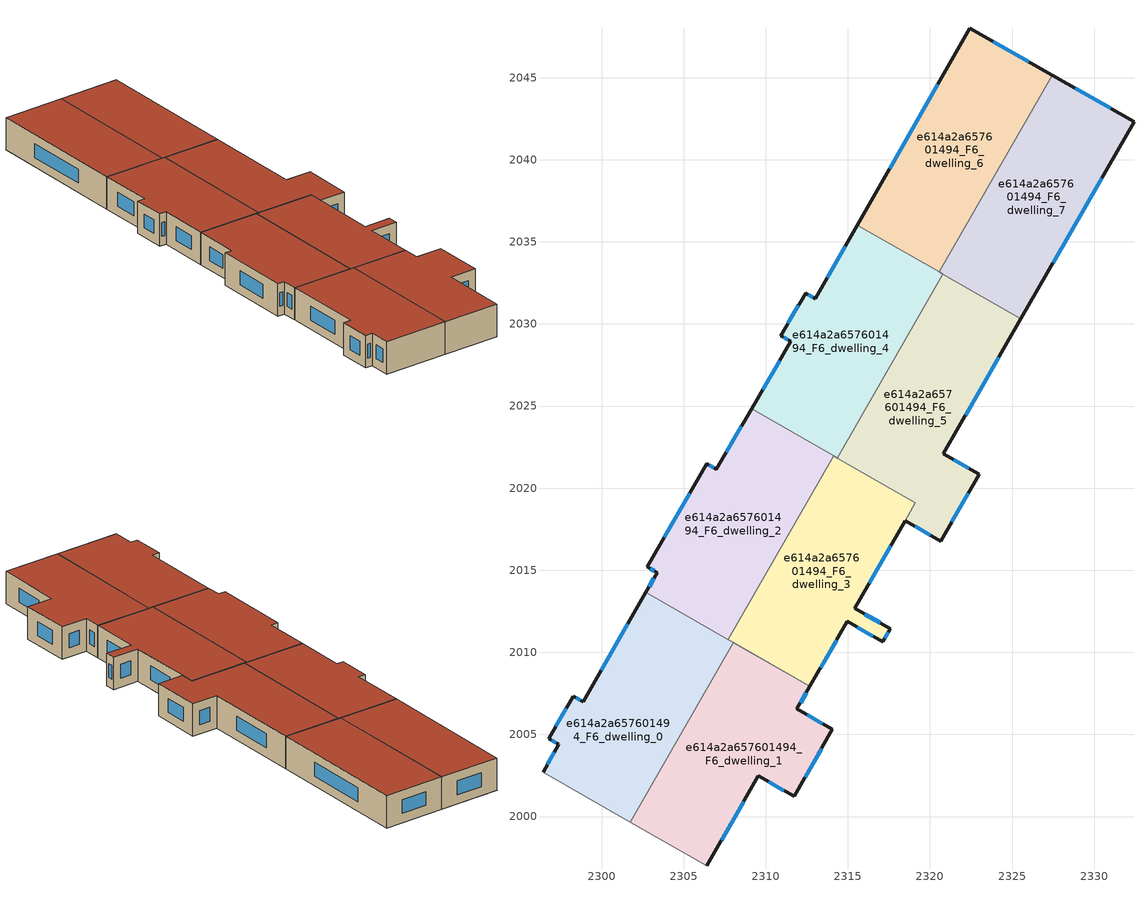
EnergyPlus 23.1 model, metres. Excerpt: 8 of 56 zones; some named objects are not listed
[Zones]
e614a2a657601494_F6_dwelling_0
 floor to e614a2a657601494_F5_dwelling_0 (EU_floor_Construction): 2308.02,2010.6 2301.75,1999.67 2296.43,2002.71 2297.39,2004.4 2296.79,2004.74 2298.29,2007.34 2298.88,2007 2302.69,2013.66 z18
 wall outside (EU_wall_Construction): 2302.7,2013.66 2298.89,2007 2298.29,2007.34 2296.79,2004.74 2297.39,2004.4 2296.43,2002.71 z18:21
 wall adiabatic (EU_wall_Construction): 2296.43,2002.71 2301.75,1999.67 / 2312.68,2007.92 2308.02,2010.6 / 2312.68,2007.92 2308.02,2010.6 z18:21
 wall to e614a2a657601494_F6_dwelling_1 (EU_wall_Construction): 2301.75,1999.67 2308.02,2010.6 z18:21
 wall to e614a2a657601494_F6_dwelling_2 (EU_wall_Construction): 2307.71,2010.78 2302.7,2013.66 z18:21
 wall to e614a2a657601494_F6_dwelling_3 (EU_wall_Construction): 2308.02,2010.6 2307.71,2010.78 z18:21
 window (EU_Window_Construction): 2298.71,2007.09 2298.46,2007.24 / 2301.61,2011.75 2299.97,2008.9 / 2297.12,2003.91 2296.71,2003.19 / 2296.96,2004.64 2297.22,2004.5 / 2297.86,2006.6 2297.22,2005.48 z18.86:20.14
 roof outside (EU_roof_Construction): 2301.75,1999.67 2308.02,2010.6 2302.7,2013.66 2298.89,2007 2298.29,2007.34 2296.79,2004.74 2297.39,2004.4 2296.43,2002.71 z21
e614a2a657601494_F6_dwelling_1
 floor to e614a2a657601494_F5_dwelling_1 (EU_floor_Construction): 2312.68,2007.92 2311.9,2006.55 2314.06,2005.3 2311.72,2001.23 2309.55,2002.47 2306.41,1997 2301.75,1999.67 2308.02,2010.6 z18
 wall outside (EU_wall_Construction): 2306.41,1997 2309.55,2002.47 2311.72,2001.23 2314.06,2005.3 2311.9,2006.55 2312.68,2007.92 z18:21
 wall adiabatic (EU_wall_Construction): 2301.75,1999.67 2306.41,1997 z18:21
 wall to e614a2a657601494_F6_dwelling_3 (EU_wall_Construction): 2312.68,2007.92 2308.02,2010.6 z18:21
 window (EU_Window_Construction): 2307.31,1998.56 2308.66,2000.91 / 2312.12,2006.94 2312.46,2007.53 / 2313.44,2005.66 2312.51,2006.19 / 2312.39,2002.39 2313.39,2004.14 / 2310.17,2002.12 2311.1,2001.58 z18.86:20.14
 roof outside (EU_roof_Construction): 2311.72,2001.23 2314.06,2005.3 2311.9,2006.55 2312.68,2007.92 2308.02,2010.6 2301.75,1999.67 2306.41,1997 2309.55,2002.47 z21
e614a2a657601494_F6_dwelling_2
 floor to e614a2a657601494_F5_dwelling_2 (EU_floor_Construction): 2314.12,2021.96 2307.71,2010.78 2302.69,2013.66 2303.38,2014.86 2302.78,2015.2 2306.39,2021.48 2306.99,2021.14 2309.13,2024.83 z18
 wall outside (EU_wall_Construction): 2309.13,2024.83 2306.99,2021.14 2306.39,2021.48 2302.78,2015.2 2303.38,2014.86 2302.7,2013.66 z18:21
 wall to e614a2a657601494_F6_dwelling_4 (EU_wall_Construction): 2314.12,2021.96 2309.13,2024.83 z18:21
 wall to e614a2a657601494_F6_dwelling_3 (EU_wall_Construction): 2307.71,2010.78 2314.12,2021.96 z18:21
 window (EU_Window_Construction): 2305.36,2019.69 2303.81,2016.99 / 2306.82,2021.24 2306.56,2021.38 / 2308.52,2023.77 2307.6,2022.19 / 2303.18,2014.51 2302.89,2014 / 2302.95,2015.1 2303.21,2014.95 z18.86:20.14
 roof outside (EU_roof_Construction): 2307.71,2010.78 2314.12,2021.96 2309.13,2024.83 2306.99,2021.14 2306.39,2021.48 2302.78,2015.2 2303.38,2014.86 2302.7,2013.66 z21
e614a2a657601494_F6_dwelling_3
 floor to e614a2a657601494_F5_dwelling_3 (EU_floor_Construction): 2319.1,2019.1 2315.42,2012.69 2317.59,2011.45 2317.12,2010.64 2314.96,2011.88 2312.68,2007.92 2307.71,2010.78 2314.12,2021.96 z18
 wall outside (EU_wall_Construction): 2312.68,2007.92 2314.96,2011.88 2317.12,2010.64 2317.59,2011.45 2315.42,2012.69 2318.48,2018.02 z18:21
 wall to e614a2a657601494_F6_dwelling_5 (EU_wall_Construction): 2318.48,2018.02 2319.1,2019.1 2314.35,2021.83 z18:21
 wall to e614a2a657601494_F6_dwelling_4 (EU_wall_Construction): 2314.35,2021.83 2314.13,2021.96 z18:21
 window (EU_Window_Construction): 2313.33,2009.05 2314.31,2010.75 / 2316.97,2011.8 2316.04,2012.33 / 2317.26,2010.87 2317.46,2011.21 / 2315.58,2011.53 2316.5,2010.99 / 2316.3,2014.21 2317.61,2016.5 z18.86:20.14
 roof outside (EU_roof_Construction): 2317.12,2010.64 2317.59,2011.45 2315.42,2012.69 2319.1,2019.1 2314.12,2021.96 2307.71,2010.78 2312.68,2007.92 2314.96,2011.88 z21
e614a2a657601494_F6_dwelling_4
 floor to e614a2a657601494_F5_dwelling_4 (EU_floor_Construction): 2320.78,2033.03 2314.35,2021.83 2309.13,2024.83 2311.52,2028.93 2310.91,2029.29 2312.42,2031.88 2313.02,2031.53 2315.58,2036.02 z18
 wall outside (EU_wall_Construction): 2315.58,2036.02 2313.02,2031.53 2312.42,2031.88 2310.91,2029.29 2311.52,2028.93 2309.13,2024.83 z18:21
 wall to e614a2a657601494_F6_dwelling_5 (EU_wall_Construction): 2314.35,2021.83 2320.78,2033.03 z18:21
 wall to e614a2a657601494_F6_dwelling_6 (EU_wall_Construction): 2320.55,2033.16 2315.58,2036.02 z18:21
 wall to e614a2a657601494_F6_dwelling_7 (EU_wall_Construction): 2320.78,2033.03 2320.55,2033.16 z18:21
 window (EU_Window_Construction): 2311.99,2031.14 2311.34,2030.03 / 2312.85,2031.63 2312.59,2031.78 / 2314.85,2034.73 2313.76,2032.81 / 2310.84,2027.76 2309.81,2026 / 2311.09,2029.18 2311.35,2029.03 z18.86:20.14
 roof outside (EU_roof_Construction): 2314.35,2021.83 2320.78,2033.03 2315.58,2036.02 2313.02,2031.53 2312.42,2031.88 2310.91,2029.29 2311.52,2028.93 2309.13,2024.83 z21
e614a2a657601494_F6_dwelling_5
 floor to e614a2a657601494_F5_dwelling_5 (EU_floor_Construction): 2325.53,2030.3 2320.82,2022.1 2322.99,2020.85 2320.65,2016.78 2318.48,2018.02 2319.1,2019.1 2314.35,2021.83 2320.78,2033.03 z18
 wall outside (EU_wall_Construction): 2318.48,2018.02 2320.65,2016.78 2322.99,2020.85 2320.82,2022.1 2325.53,2030.3 z18:21
 wall to e614a2a657601494_F6_dwelling_7 (EU_wall_Construction): 2325.53,2030.3 2320.78,2033.03 z18:21
 window (EU_Window_Construction): 2322.17,2024.44 2324.19,2027.96 / 2322.37,2021.21 2321.44,2021.74 / 2321.32,2017.94 2322.32,2019.69 / 2319.1,2017.67 2320.03,2017.13 z18.86:20.14
 roof outside (EU_roof_Construction): 2322.99,2020.85 2320.82,2022.1 2325.53,2030.3 2320.78,2033.03 2314.35,2021.83 2319.1,2019.1 2318.48,2018.02 2320.65,2016.78 z21
e614a2a657601494_F6_dwelling_6
 floor to e614a2a657601494_F5_dwelling_6 (EU_floor_Construction): 2327.44,2045.15 2320.55,2033.16 2315.58,2036.02 2322.42,2048.01 z18
 wall outside (EU_wall_Construction): 2327.44,2045.15 2322.42,2048.01 2315.58,2036.02 z18:21
 wall to e614a2a657601494_F6_dwelling_7 (EU_wall_Construction): 2320.55,2033.16 2327.44,2045.15 z18:21
 window (EU_Window_Construction): 2320.47,2044.58 2317.54,2039.44 / 2326,2045.97 2323.86,2047.19 z18.86:20.14
 roof outside (EU_roof_Construction): 2320.55,2033.16 2327.44,2045.15 2322.42,2048.01 2315.58,2036.02 z21
e614a2a657601494_F6_dwelling_7
 floor to e614a2a657601494_F5_dwelling_7 (EU_floor_Construction): 2332.42,2042.31 2325.53,2030.3 2320.55,2033.16 2327.44,2045.15 z18
 wall outside (EU_wall_Construction): 2325.53,2030.3 2332.42,2042.31 2327.44,2045.15 z18:21
 window (EU_Window_Construction): 2327.5,2033.73 2330.46,2038.88 / 2331,2043.12 2328.86,2044.34 z18.86:20.14
 roof outside (EU_roof_Construction): 2325.53,2030.3 2332.42,2042.31 2327.44,2045.15 2320.55,2033.16 z21
[Building]
EU S2 Campaign: North Axis=0; Terrain=City; Solar Distribution=FullExterior
[Site:Location]
Helsinki-Vantaa.AP: Latitude=60.317; Longitude=24.963; Time Zone=2; Elevation=54.6
[SizingPeriod:WeatherFileDays]
AnnualSizingPeriod: Begin Month=1; Begin Day of Month=1; End Month=12; End Day of Month=31; Day of Week for Start Day=Monday; Use Weather File Daylight Saving Period=No; Use Weather File Rain and Snow Indicators=No
[MATERIAL]
EU_InternalMass_Material: Roughness=MediumRough; Thickness=0.1; Conductivity=1; Density=1800; Specific Heat=900; Thermal Absorptance=0.9; Solar Absorptance=0.7; Visible Absorptance=0.7
[MATERIAL:NOMASS] Roughness=MediumRough; Thermal Absorptance=0.9; Solar Absorptance=0.7; Visible Absorptance=0.7
Name | Thermal Resistance
EU_wall_NoMass | 2.6932
EU_roof_NoMass | 3.19818
EU_floor_NoMass | 2.22482
[WINDOWMATERIAL:SIMPLEGLAZINGSYSTEM]
EU_Window_SimpleGlazing: UFactor=2.14966; Solar Heat Gain Coefficient=0.7; Visible Transmittance=0.7
[CONSTRUCTION]
EU_wall_Construction: EU_wall_NoMass
EU_roof_Construction: EU_roof_NoMass
EU_floor_Construction: EU_floor_NoMass
EU_Window_Construction: EU_Window_SimpleGlazing
EU_InternalMass_Construction: EU_InternalMass_Material
[ZONE] Type=1; Multiplier=1; Ceiling Height=autocalculate; Floor Area=autocalculate; Part of Total Floor Area=Yes
Name | Volume
e614a2a657601494_F6_dwelling_0 | 238.34
e614a2a657601494_F6_dwelling_1 | 238.367
e614a2a657601494_F6_dwelling_2 | 238.351
e614a2a657601494_F6_dwelling_3 | 228.979
e614a2a657601494_F6_dwelling_4 | 238.36
e614a2a657601494_F6_dwelling_5 | 247.685
e614a2a657601494_F6_dwelling_6 | 238.335
e614a2a657601494_F6_dwelling_7 | 238.359
[INTERNALMASS] Construction=EU_InternalMass_Construction
Name | Zone or ZoneList | Surface Area
e614a2a657601494_F6_dwelling_0_EU_InternalMass | e614a2a657601494_F6_dwelling_0 | 79.4491
e614a2a657601494_F6_dwelling_1_EU_InternalMass | e614a2a657601494_F6_dwelling_1 | 79.4558
e614a2a657601494_F6_dwelling_2_EU_InternalMass | e614a2a657601494_F6_dwelling_2 | 79.4502
e614a2a657601494_F6_dwelling_3_EU_InternalMass | e614a2a657601494_F6_dwelling_3 | 76.3257
e614a2a657601494_F6_dwelling_4_EU_InternalMass | e614a2a657601494_F6_dwelling_4 | 79.453
e614a2a657601494_F6_dwelling_5_EU_InternalMass | e614a2a657601494_F6_dwelling_5 | 82.5611
e614a2a657601494_F6_dwelling_6_EU_InternalMass | e614a2a657601494_F6_dwelling_6 | 79.445
e614a2a657601494_F6_dwelling_7_EU_InternalMass | e614a2a657601494_F6_dwelling_7 | 79.4531
[OTHEREQUIPMENT] Fuel Type=Electricity; Design Level Calculation Method=Watts/Area; Power per Zone Floor Area=1; Fraction Latent=0; Fraction Radiant=0; Fraction Lost=0; Carbon Dioxide Generation Rate=0; EndUse Subcategory=EU_Step8_InternalGains
Name | Zone or ZoneList or Space or SpaceList | Schedule
EU_Step8_InternalGain_e614a2a657601494_F6_dwelling_0_f000 | e614a2a657601494_F6_dwelling_0 | EU_Step8_GainSchedule_e614a2a657601494_F6_dwelling_0_f000
EU_Step8_InternalGain_e614a2a657601494_F6_dwelling_1_f000 | e614a2a657601494_F6_dwelling_1 | EU_Step8_GainSchedule_e614a2a657601494_F6_dwelling_1_f000
EU_Step8_InternalGain_e614a2a657601494_F6_dwelling_2_f000 | e614a2a657601494_F6_dwelling_2 | EU_Step8_GainSchedule_e614a2a657601494_F6_dwelling_2_f000
EU_Step8_InternalGain_e614a2a657601494_F6_dwelling_3_f000 | e614a2a657601494_F6_dwelling_3 | EU_Step8_GainSchedule_e614a2a657601494_F6_dwelling_3_f000
EU_Step8_InternalGain_e614a2a657601494_F6_dwelling_4_f000 | e614a2a657601494_F6_dwelling_4 | EU_Step8_GainSchedule_e614a2a657601494_F6_dwelling_4_f000
EU_Step8_InternalGain_e614a2a657601494_F6_dwelling_5_f000 | e614a2a657601494_F6_dwelling_5 | EU_Step8_GainSchedule_e614a2a657601494_F6_dwelling_5_f000
EU_Step8_InternalGain_e614a2a657601494_F6_dwelling_6_f000 | e614a2a657601494_F6_dwelling_6 | EU_Step8_GainSchedule_e614a2a657601494_F6_dwelling_6_f000
EU_Step8_InternalGain_e614a2a657601494_F6_dwelling_7_f000 | e614a2a657601494_F6_dwelling_7 | EU_Step8_GainSchedule_e614a2a657601494_F6_dwelling_7_f000
[ZONEVENTILATION:DESIGNFLOWRATE] Schedule=EU_AlwaysOn; Design Flow Rate Calculation Method=AirChanges/Hour; Air Changes per Hour=0.586271; Ventilation Type=Natural; Fan Pressure Rise=0; Fan Total Efficiency=1; Constant Term Coefficient=1; Temperature Term Coefficient=0; Velocity Term Coefficient=0; Velocity Squared Term Coefficient=0; Minimum Indoor Temperature=-100; Maximum Indoor Temperature=100; Delta Temperature=-100; Minimum Outdoor Temperature=-100; Maximum Outdoor Temperature=100; Maximum Wind Speed=40
Name | Zone or ZoneList or Space or SpaceList
EU_ConstantAir_e614a2a657601494_F6_dwelling_0 | e614a2a657601494_F6_dwelling_0
EU_ConstantAir_e614a2a657601494_F6_dwelling_1 | e614a2a657601494_F6_dwelling_1
EU_ConstantAir_e614a2a657601494_F6_dwelling_2 | e614a2a657601494_F6_dwelling_2
EU_ConstantAir_e614a2a657601494_F6_dwelling_3 | e614a2a657601494_F6_dwelling_3
EU_ConstantAir_e614a2a657601494_F6_dwelling_4 | e614a2a657601494_F6_dwelling_4
EU_ConstantAir_e614a2a657601494_F6_dwelling_5 | e614a2a657601494_F6_dwelling_5
EU_ConstantAir_e614a2a657601494_F6_dwelling_6 | e614a2a657601494_F6_dwelling_6
EU_ConstantAir_e614a2a657601494_F6_dwelling_7 | e614a2a657601494_F6_dwelling_7
[HVACTEMPLATE:ZONE:IDEALLOADSAIRSYSTEM] System Availability Schedule=EU_AlwaysOn; Maximum Heating Supply Air Temperature=50; Minimum Cooling Supply Air Temperature=13; Maximum Heating Supply Air Humidity Ratio=0.0156; Minimum Cooling Supply Air Humidity Ratio=0.0077; Heating Limit=NoLimit; Cooling Limit=NoLimit; Heating Availability Schedule=EU_AlwaysOn; Cooling Availability Schedule=EU_CoolingOff; Dehumidification Control Type=ConstantSensibleHeatRatio; Cooling Sensible Heat Ratio=0.7; Dehumidification Setpoint=60; Humidification Control Type=None; Humidification Setpoint=30; Outdoor Air Method=None; Outdoor Air Flow Rate per Person=0.00944; Outdoor Air Flow Rate per Zone Floor Area=0; Outdoor Air Flow Rate per Zone=0; Demand Controlled Ventilation Type=None; Outdoor Air Economizer Type=NoEconomizer; Heat Recovery Type=None; Sensible Heat Recovery Effectiveness=0.7; Latent Heat Recovery Effectiveness=0.65
Name | Template Thermostat
e614a2a657601494_F6_dwelling_0 | EU_HeatOnly_e614a2a657601494_F6_dwelling_0
e614a2a657601494_F6_dwelling_1 | EU_HeatOnly_e614a2a657601494_F6_dwelling_1
e614a2a657601494_F6_dwelling_2 | EU_HeatOnly_e614a2a657601494_F6_dwelling_2
e614a2a657601494_F6_dwelling_3 | EU_HeatOnly_e614a2a657601494_F6_dwelling_3
e614a2a657601494_F6_dwelling_4 | EU_HeatOnly_e614a2a657601494_F6_dwelling_4
e614a2a657601494_F6_dwelling_5 | EU_HeatOnly_e614a2a657601494_F6_dwelling_5
e614a2a657601494_F6_dwelling_6 | EU_HeatOnly_e614a2a657601494_F6_dwelling_6
e614a2a657601494_F6_dwelling_7 | EU_HeatOnly_e614a2a657601494_F6_dwelling_7
[SIZING:ZONE] Zone Cooling Design Supply Air Temperature Input Method=SupplyAirTemperature; Zone Cooling Design Supply Air Temperature=13; Zone Heating Design Supply Air Temperature Input Method=SupplyAirTemperature; Zone Heating Design Supply Air Temperature=50; Zone Cooling Design Supply Air Humidity Ratio=0.008; Zone Heating Design Supply Air Humidity Ratio=0.008; Cooling Design Air Flow Method=DesignDay; Cooling Design Air Flow Rate=0; Cooling Minimum Air Flow per Zone Floor Area=0.000762; Cooling Minimum Air Flow=0; Cooling Minimum Air Flow Fraction=0.2; Heating Design Air Flow Method=DesignDay; Heating Design Air Flow Rate=0; Heating Maximum Air Flow per Zone Floor Area=0.002032; Heating Maximum Air Flow=0.141576; Heating Maximum Air Flow Fraction=0.3; Account for Dedicated Outdoor Air System=No; Dedicated Outdoor Air System Control Strategy=NeutralSupplyAir; Dedicated Outdoor Air Low Setpoint Temperature for Design=autosize; Dedicated Outdoor Air High Setpoint Temperature for Design=autosize; Zone Load Sizing Method=Sensible Load Only No Latent Load; Zone Latent Cooling Design Supply Air Humidity Ratio Input Method=HumidityRatioDifference; Zone Cooling Design Supply Air Humidity Ratio Difference=0.005; Zone Latent Heating Design Supply Air Humidity Ratio Input Method=HumidityRatioDifference; Zone Humidification Design Supply Air Humidity Ratio Difference=0.005
e614a2a657601494_F6_dwelling_0; e614a2a657601494_F6_dwelling_1; e614a2a657601494_F6_dwelling_2; e614a2a657601494_F6_dwelling_3; e614a2a657601494_F6_dwelling_4; e614a2a657601494_F6_dwelling_5; e614a2a657601494_F6_dwelling_6; e614a2a657601494_F6_dwelling_7
[SCHEDULE:CONSTANT]
Name | Hourly Value
EU_AlwaysOn | 1
EU_CoolingOff | 0
[SCHEDULE:FILE] Column Number=1; Rows to Skip at Top=0; Number of Hours of Data=8760; Column Separator=Comma; Interpolate to Timestep=No; Minutes per Item=60; Adjust Schedule for Daylight Savings=Yes
Name | File
EU_Step8_GainSchedule_e614a2a657601494_F6_dwelling_0_f000 | ../../schedules/e614a2a657601494/e614a2a657601494_F6_dwelling_0_f000_gain.csv
EU_Step8_GainSchedule_e614a2a657601494_F6_dwelling_1_f000 | ../../schedules/e614a2a657601494/e614a2a657601494_F6_dwelling_1_f000_gain.csv
EU_Step8_GainSchedule_e614a2a657601494_F6_dwelling_2_f000 | ../../schedules/e614a2a657601494/e614a2a657601494_F6_dwelling_2_f000_gain.csv
EU_Step8_GainSchedule_e614a2a657601494_F6_dwelling_3_f000 | ../../schedules/e614a2a657601494/e614a2a657601494_F6_dwelling_3_f000_gain.csv
EU_Step8_GainSchedule_e614a2a657601494_F6_dwelling_4_f000 | ../../schedules/e614a2a657601494/e614a2a657601494_F6_dwelling_4_f000_gain.csv
EU_Step8_GainSchedule_e614a2a657601494_F6_dwelling_5_f000 | ../../schedules/e614a2a657601494/e614a2a657601494_F6_dwelling_5_f000_gain.csv
EU_Step8_GainSchedule_e614a2a657601494_F6_dwelling_6_f000 | ../../schedules/e614a2a657601494/e614a2a657601494_F6_dwelling_6_f000_gain.csv
EU_Step8_GainSchedule_e614a2a657601494_F6_dwelling_7_f000 | ../../schedules/e614a2a657601494/e614a2a657601494_F6_dwelling_7_f000_gain.csv
